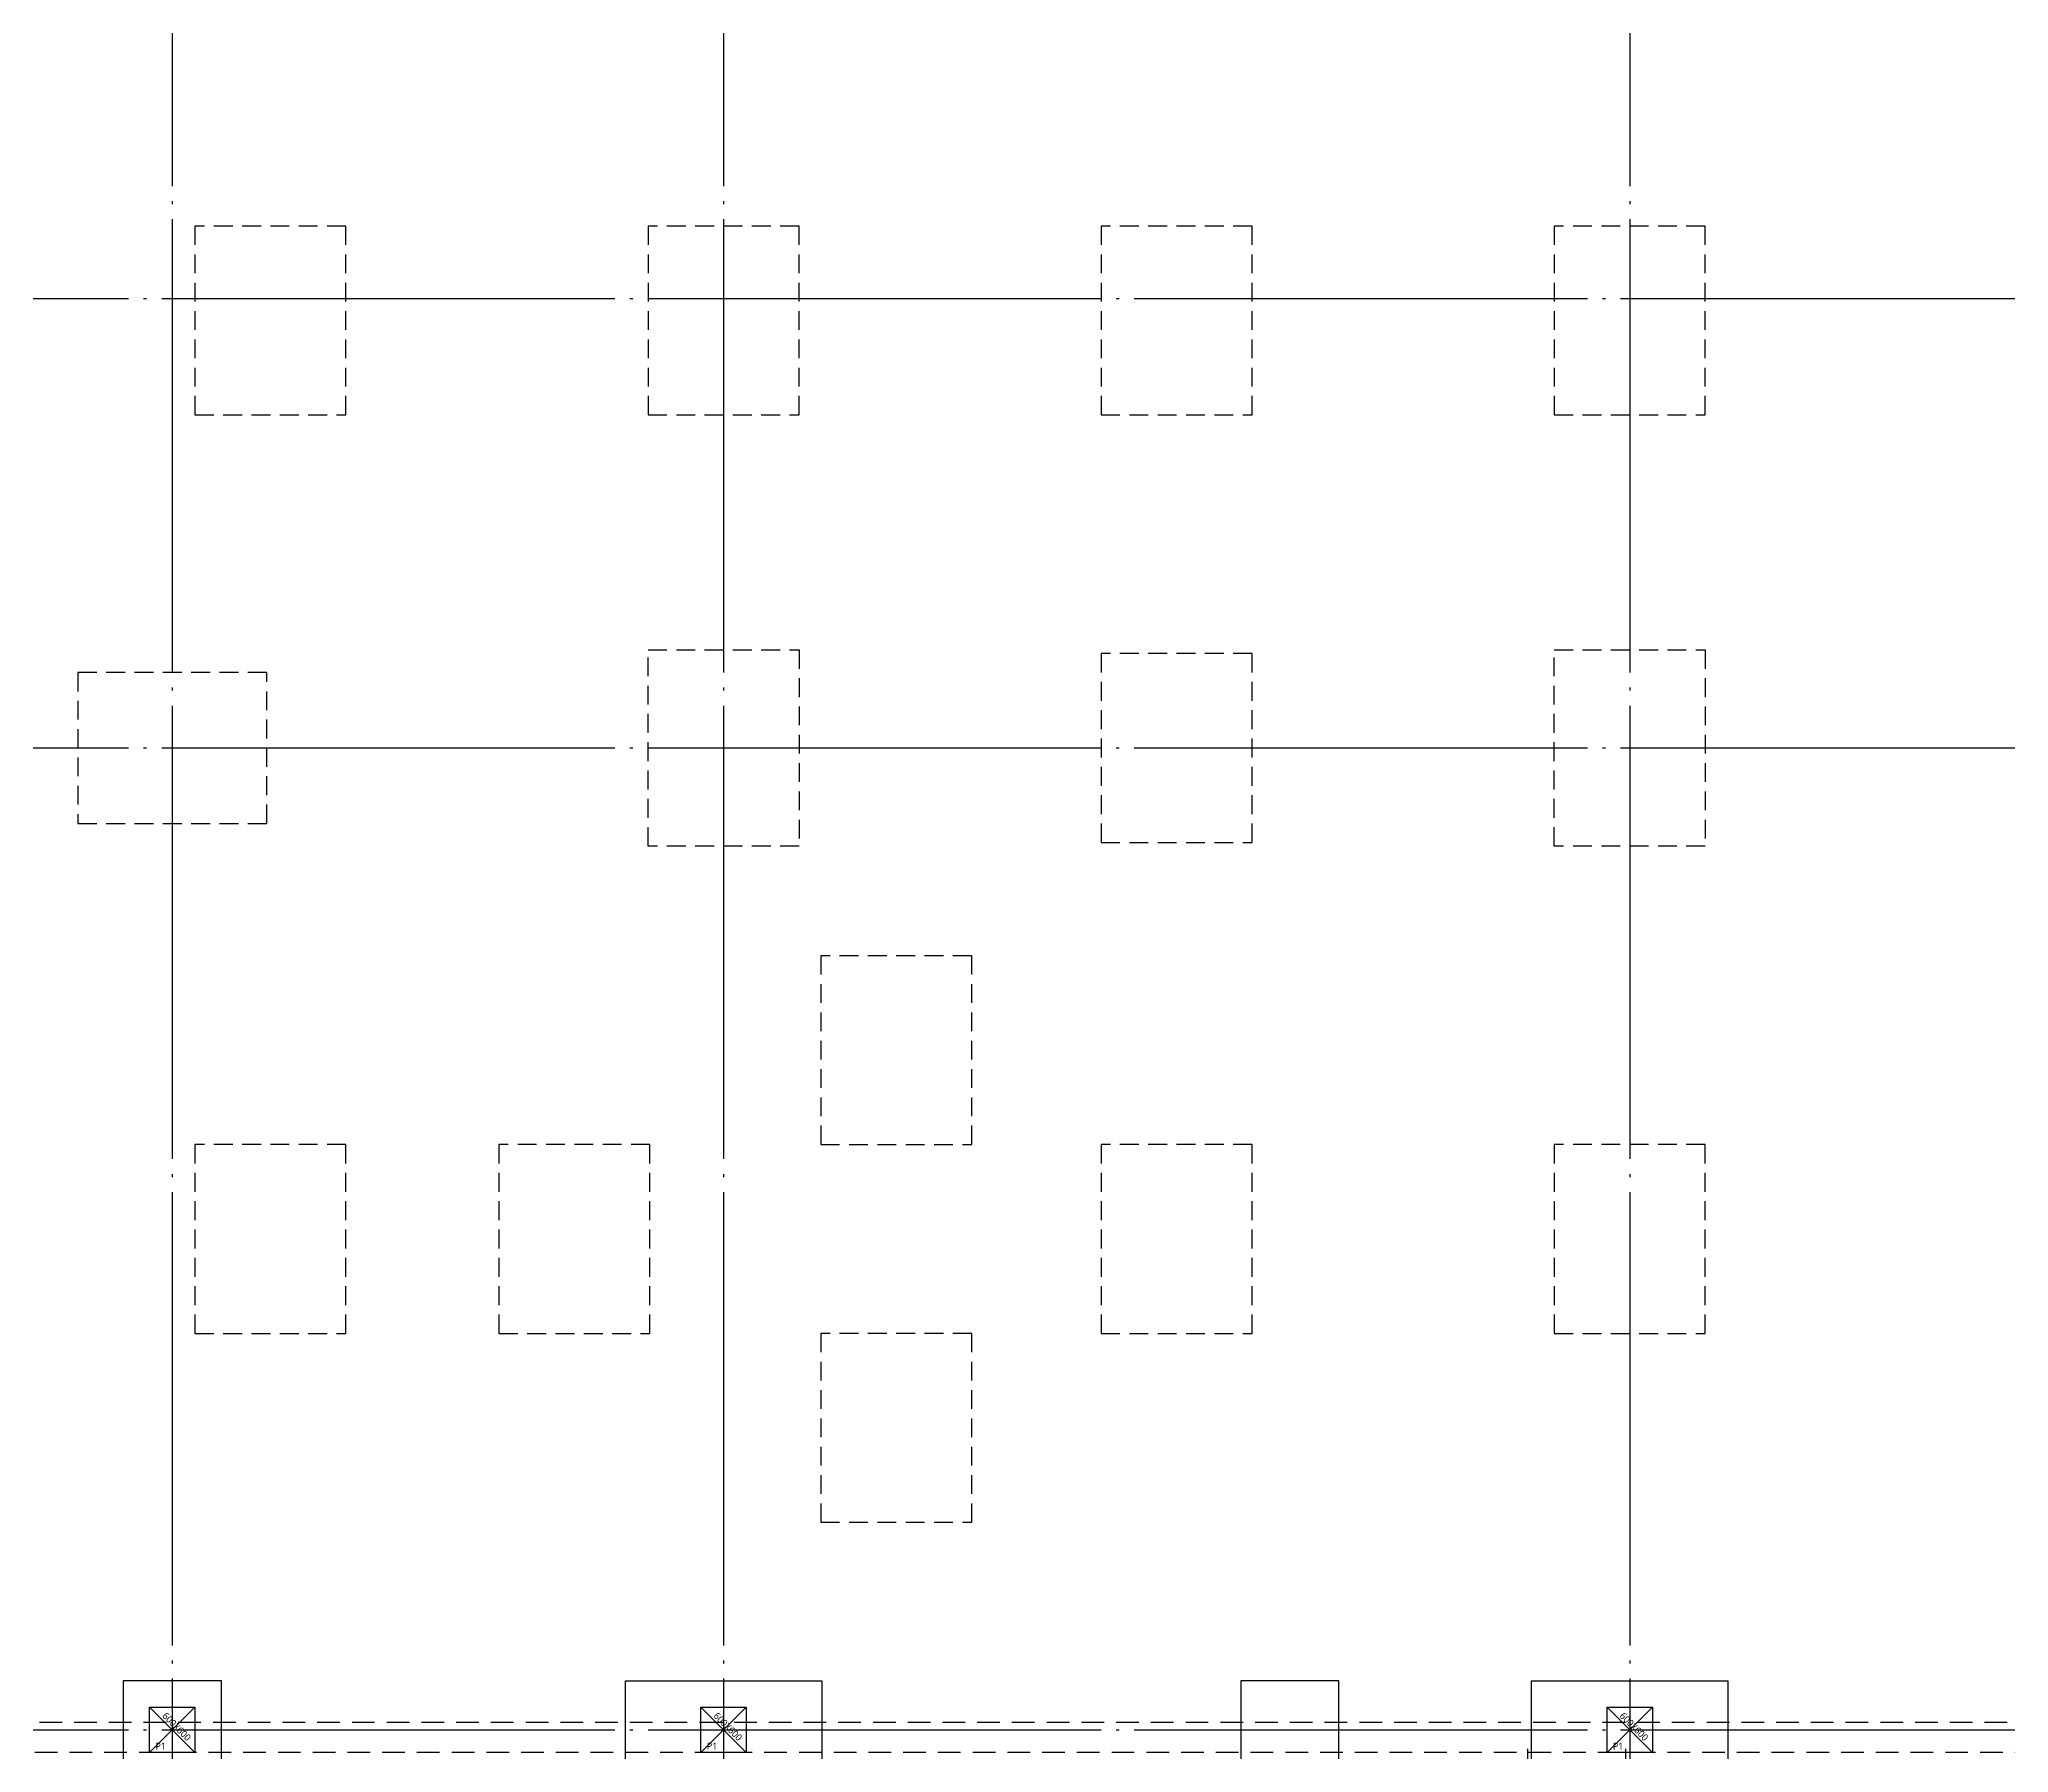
# Model space of a CAD drawing. Header units: millimetres. Extents: x -734060 to 504600, y -7739 to 118800.
# Drawn here: x -111760 to -85682, y 42600 to 65281 of the extents above; entities that cross this region are included whole.
import ezdxf
from ezdxf.enums import TextEntityAlignment as Align
from ezdxf.lldxf.tags import DXFTag

# ---------------------------------------------------------------- set-up
doc = ezdxf.new("R2010")
doc.units = ezdxf.units.MM
doc.header["$LTSCALE"] = 200
for name, pattern in [('CEN-GAUN', [32.2, 30, -1, 0.2, -1]), ('H3', [3, 2, -1]), ('HID', [2.3, 1.5, -0.8]), ('HIDDEN', [0.375, 0.25, -0.125])]:
    doc.linetypes.add(name, pattern=pattern)
doc.layers.get('DEFPOINTS').update_dxf_attribs({"color": 137})
for name, color, linetype in [('0-기초', 4, 'H3'), ('CEN', 1, 'CEN-GAUN'), ('G', 3, 'Continuous'), ('HAT-INS', 250, 'Continuous'), ('S-COL', 2, 'Continuous'), ('Slab Line', 7, 'Continuous')]:
    doc.layers.add(name, color=color, linetype=linetype)
doc.styles.add('스타일1', font='malgun.ttf')
tags = doc.linetypes.add('DH-HID2', pattern=[1.2, 0.8, -0.4]).pattern_tags.tags
tags[6:7] = [DXFTag(74, 4), DXFTag(75, 0), DXFTag(340, '0'), DXFTag(46, 1.0), DXFTag(50, 0.0), DXFTag(44, 0.0), DXFTag(45, 0.0)]
tags[4:5] = [DXFTag(74, 4), DXFTag(75, 0), DXFTag(340, '0'), DXFTag(46, 1.0), DXFTag(50, 0.0), DXFTag(44, 0.0), DXFTag(45, 0.0)]

# ---------------------------------------------------------------- blocks, each defined once
blk = doc.blocks.new('X-B-FD1')
at = {"layer": '0-기초', "color": 251, "linetype": 'DH-HID2', "ltscale": 3}
for p, q in [((34650, -46385), (34650, -43250)), ((35950, -47685), (35950, -43250))]:
    blk.add_line(p, q, dxfattribs=at)
at = {"layer": '0-기초', "color": 251, "linetype": 'DH-HID2'}
for points in [[(16050, -42350), (16050, -43650), (17350, -43650), (17350, -42350)], [(25300, -42350), (25300, -43650), (22700, -43650), (22700, -42350)], [(30850, -42350), (30850, -43650), (32150, -43650), (32150, -42350)], [(37300, -42350), (37300, -43650), (34700, -43650), (34700, -42350)]]:
    blk.add_lwpolyline(points, close=True, dxfattribs=at)
blk = doc.blocks.new('X-B1F-FDH')
at = {"layer": '0-기초', "color": 253, "linetype": 'HIDDEN', "ltscale": 5}
for points in [[(17000, -23090), (17000, -25590), (19000, -25590), (19000, -23090)], [(23000, -23090), (23000, -25590), (25000, -25590), (25000, -23090)], [(29000, -23090), (29000, -25590), (31000, -25590), (31000, -23090)], [(35000, -23090), (35000, -25590), (37000, -25590), (37000, -23090)], [(23000, -28700), (25000, -28700), (25000, -31300), (23000, -31300)], [(29000, -28750), (29000, -31250), (31000, -31250), (31000, -28750)], [(35000, -28700), (37000, -28700), (37000, -31300), (35000, -31300)], [(15450, -31000), (17950, -31000), (17950, -29000), (15450, -29000)], [(25287.5, -32750), (25287.5, -35250), (27287.5, -35250), (27287.5, -32750)], [(17000, -35250), (17000, -37750), (19000, -37750), (19000, -35250)], [(21025, -35250), (21025, -37750), (23025, -37750), (23025, -35250)], [(29000, -35250), (29000, -37750), (31000, -37750), (31000, -35250)], [(35000, -35250), (35000, -37750), (37000, -37750), (37000, -35250)], [(25287.5, -37750), (25287.5, -40250), (27287.5, -40250), (27287.5, -37750)]]:
    blk.add_lwpolyline(points, close=True, dxfattribs=at)
at = {"layer": 'Slab Line'}
blk.add_blockref('X-B-FD1', (0, 0), dxfattribs=at)
blk = doc.blocks.new('X-CEN')
at = {"layer": 'CEN'}
for p, q in [((16700, 9200), (16700, -53000)), ((24000, 9200), (24000, -53000)), ((36000, 9200), (36000, -53000)), ((-9200, -24050), (62000, -24050)), ((-9200, -30000), (76000, -30000)), ((-9200, -43000), (76000, -43000))]:
    blk.add_line(p, q, dxfattribs=at)
blk = doc.blocks.new('SS-P1')
at = {"layer": 'DEFPOINTS'}
for p, q in [((-300, 300), (300, -300)), ((-300, -300), (300, 300))]:
    blk.add_line(p, q, dxfattribs=at)
at = {"layer": 'S-COL'}
blk.add_lwpolyline([(-300, 300), (300, 300), (300, -300), (-300, -300)], close=True, dxfattribs=at)
at = {"layer": 'DEFPOINTS', "style": '스타일1'}
blk.add_text('600X600', height=90, rotation=315, dxfattribs=at).set_placement((58, 44), align=Align.MIDDLE_CENTER)
blk.add_text('P1', height=90, dxfattribs=at).set_placement((-153, -214), align=Align.MIDDLE_CENTER)
blk = doc.blocks.new('X-S-PD')
at = {"layer": 'S-COL'}
for p in [(16700, -43000), (24000, -43000), (36000, -43000)]:
    blk.add_blockref('SS-P1', p, dxfattribs=at)

msp = doc.modelspace()

# ---------------------------------------------------------------- linework, layer by layer
at = {"layer": 'G', "color": 252, "linetype": 'HID'}
msp.add_lwpolyline([(-127000, 86200), (-55400, 86200), (-55400, 42600), (-127000, 42600)], close=True, dxfattribs=at)
at = {"layer": 'G', "color": 7, "linetype": 'HID'}
msp.add_lwpolyline([(-126600, 85800), (-55800, 85800), (-55800, 43000), (-126600, 43000)], close=True, dxfattribs=at)

# ---------------------------------------------------------------- block references
msp.add_blockref('X-S-PD', (-126700, 85900))
at = {"layer": 'HAT-INS'}
msp.add_blockref('X-CEN', (-126700, 85900), dxfattribs=at)
at = {"layer": 'Slab Line'}
msp.add_blockref('X-B1F-FDH', (-126700, 85900), dxfattribs=at)

doc.saveas('drawing.dxf')
